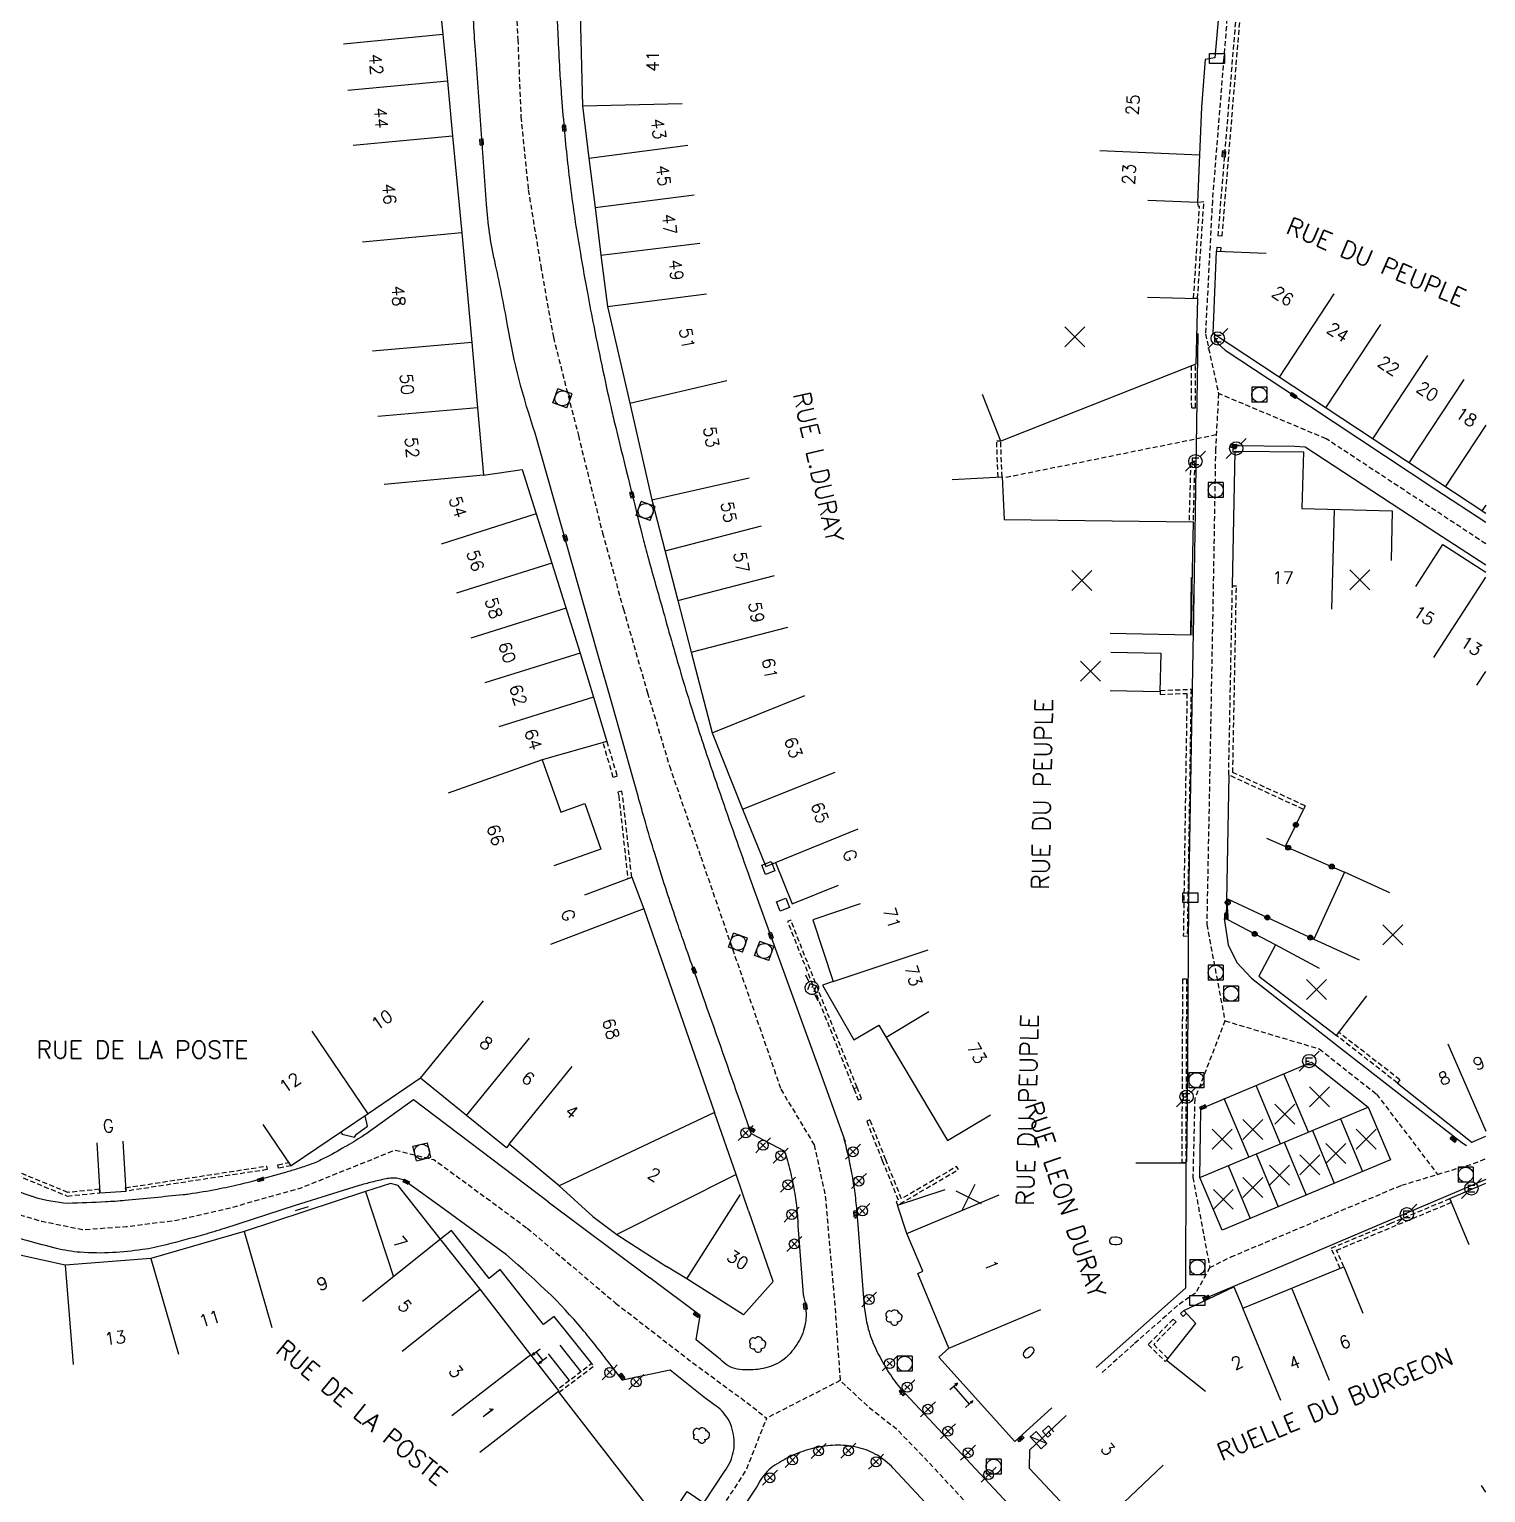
# Model space of a CAD drawing. Header units: millimetres. Extents: x 119599 to 135000, y 124063 to 131000.
# Drawn here: x 134854.1 to 135000, y 130449.5 to 130596 of the extents above; entities that cross this region are included whole.
import ezdxf
from ezdxf.enums import TextEntityAlignment as Align

# ---------------------------------------------------------------- set-up
doc = ezdxf.new("R2010")
doc.units = ezdxf.units.MM
doc.linetypes.add('DASHED', pattern=[0.75, 0.5, -0.25])
doc.layers.get('0').update_dxf_attribs({"linetype": 'CONTINUOUS'})
for name, color, linetype in [('W0001', 6, 'DASHED'), ('W0008', 7, 'CONTINUOUS'), ('W0017', 7, 'CONTINUOUS'), ('W0100', 7, 'CONTINUOUS'), ('W0105', 7, 'CONTINUOUS'), ('W0112', 1, 'DASHED'), ('W0300', 7, 'CONTINUOUS'), ('W0322', 7, 'CONTINUOUS'), ('W0400', 7, 'CONTINUOUS'), ('W0420', 7, 'CONTINUOUS'), ('W0432', 7, 'CONTINUOUS'), ('W0454', 7, 'CONTINUOUS'), ('W0471', 7, 'CONTINUOUS'), ('W0989', 7, 'CONTINUOUS'), ('W0991', 7, 'CONTINUOUS'), ('W1102', 7, 'CONTINUOUS'), ('W1471', 7, 'CONTINUOUS')]:
    doc.layers.add(name, color=color, linetype=linetype)
doc.styles.get("Standard").update_dxf_attribs({"font": 'romans.shx', "width": 0.85})

# ---------------------------------------------------------------- blocks, each defined once
blk = doc.blocks.new('t322o')
at = {"color": 0, "linetype": 'Continuous'}
for radius in [0.25, 0.15]:
    blk.add_circle((0, 0), radius, dxfattribs=at)
blk = doc.blocks.new('t991o')
at = {"color": 0, "linetype": 'Continuous'}
for p, q in [((-1, 1), (1, -1)), ((-1, -1), (1, 1))]:
    blk.add_line(p, q, dxfattribs=at)
blk = doc.blocks.new('T420')
for p, q in [((0.75, 0.75), (-0.75, 0.75)), ((-0.75, 0.75), (-0.75, -0.75)), ((0.75, 0.75), (0.75, -0.75)), ((0.75, -0.75), (-0.75, -0.75))]:
    blk.add_line(p, q)
blk.add_ellipse((0, 0), major_axis=(-0.53, 0.53), ratio=1, start_param=3.926991, end_param=10.210176)
blk = doc.blocks.new('T400')
for p, q in [((-0.15, 0.3), (0.15, 0.3)), ((-0.15, -0.25), (-0.15, 0.3)), ((-0.15, 0.15), (0.15, 0.15)), ((-0.15, 0), (0.15, 0)), ((0.15, 0.3), (0.15, -0.25)), ((-0.15, -0.15), (0.15, -0.15)), ((-0.15, -0.25), (-0.15, -0.3)), ((-0.15, -0.3), (0.15, -0.3)), ((0.15, -0.3), (0.15, -0.25))]:
    blk.add_line(p, q)
blk = doc.blocks.new('T471')
for p, q in [((-0.333334, 0.333334), (-0.333334, -0.333334)), ((-0.333334, 0.333334), (0.333334, 0.333334)), ((-0.333334, 0), (0, 0)), ((0.500001, 0.500001), (1.000002, 1.000002)), ((-0.500001, -0.500001), (-1.000002, -1.000002)), ((-0.333334, -0.333334), (0.333334, -0.333334))]:
    blk.add_line(p, q)
blk.add_ellipse((0, 0), major_axis=(0.471405, 0.471405), ratio=1, start_param=5.4977871438, end_param=11.780972451)
blk = doc.blocks.new('t112o')
at = {"color": 0, "linetype": 'Continuous'}
for p, q in [((-0.5, 0.5), (0.5, 0.5)), ((-0.5, -0.5), (-0.5, 0.5)), ((0.5, 0.5), (0.5, -0.5)), ((0.5, -0.5), (-0.5, -0.5))]:
    blk.add_line(p, q, dxfattribs=at)
blk = doc.blocks.new('T432')
at = {"flags": 128}
for points in [[(-0.4, 2.1), (-0.4, 1.3)], [(-0.39, 2.1), (0.41, 2.1)], [(0, 1.7), (0.4, 1.7)], [(0.4, 1.3), (0.4, 1.7)], [(0.8, 0.8), (-0.8, 0.8)], [(-0.8, 0.8), (-0.8, 0)], [(0.8, 0.8), (-0.8, 0)], [(-0.8, 0), (0.8, 0)], [(-0.4, 1.3), (0.4, 1.3)], [(0.8, 0), (0.8, 0.8)]]:
    blk.add_lwpolyline(points, dxfattribs=at)
blk = doc.blocks.new('T454')
for p, q in [((-0.25, 0.25), (0.25, -0.25)), ((-0.25, -0.25), (0.25, 0.25)), ((0.75, 0.75), (0.375, 0.375)), ((-0.375, -0.375), (-0.75, -0.75))]:
    blk.add_line(p, q)
blk.add_ellipse((0, 0), major_axis=(0.354, 0.354), ratio=1, start_param=5.497787143782138, end_param=11.78097245096172)
blk = doc.blocks.new('T300')
for p, q in [((-0.8, 0.51), (-0.86, 0.34)), ((-0.86, 0.34), (-0.86, 0.17)), ((-0.86, 0.17), (-0.74, 0.06)), ((-0.69, 0.63), (-0.8, 0.51)), ((-0.8, -0.06), (-0.74, 0.06)), ((-0.74, 0.06), (-0.69, 0.11)), ((-0.57, 0.69), (-0.69, 0.63)), ((-0.46, 0.69), (-0.57, 0.69)), ((-0.29, 0.63), (-0.46, 0.69)), ((-0.29, 0.63), (-0.17, 0.74)), ((-0.23, 0.57), (-0.29, 0.63)), ((-0.17, 0.74), (-0.06, 0.8)), ((-0.06, 0.8), (0.06, 0.8)), ((0.06, 0.8), (0.23, 0.74)), ((0.23, 0.74), (0.34, 0.63)), ((0.34, 0.63), (0.4, 0.51)), ((0.46, 0.46), (0.34, 0.46)), ((0.4, 0.51), (0.4, 0.46)), ((0.57, 0.4), (0.46, 0.46)), ((0.57, 0.4), (0.69, 0.29)), ((0.69, 0.29), (0.74, 0.17)), ((0.74, 0.06), (0.69, -0.17)), ((0.74, 0.17), (0.74, 0.06)), ((-0.8, -0.17), (-0.8, -0.06)), ((-0.8, -0.23), (-0.8, -0.17)), ((-0.74, -0.34), (-0.8, -0.23)), ((-0.69, -0.4), (-0.74, -0.34)), ((-0.51, -0.46), (-0.69, -0.4)), ((-0.4, -0.46), (-0.51, -0.46)), ((-0.4, -0.46), (-0.34, -0.46)), ((-0.34, -0.46), (-0.34, -0.4)), ((-0.34, -0.51), (-0.34, -0.46)), ((-0.29, -0.63), (-0.34, -0.51)), ((-0.17, -0.74), (-0.29, -0.63)), ((-0.06, -0.8), (-0.17, -0.74)), ((0.06, -0.8), (-0.06, -0.8)), ((0.17, -0.74), (0.06, -0.8)), ((0.23, -0.69), (0.17, -0.74)), ((0.29, -0.46), (0.23, -0.46)), ((0.29, -0.63), (0.23, -0.69)), ((0.46, -0.4), (0.29, -0.46)), ((0.34, -0.51), (0.29, -0.63)), ((0.34, -0.51), (0.34, -0.46)), ((0.57, -0.34), (0.46, -0.4)), ((0.63, -0.29), (0.57, -0.34)), ((0.69, -0.17), (0.63, -0.29))]:
    blk.add_line(p, q)
blk = doc.blocks.new('t105o')
for p, q in [((-0.5, 0), (0.5, 0)), ((0.5, 0), (0.2, 0.1)), ((0.5, 0), (0.2, -0.1))]:
    blk.add_line(p, q)
blk = doc.blocks.new('T1471')
at = {"color": 0, "linetype": 'Continuous', "flags": 128}
blk.add_lwpolyline([(-0.75, -0.5), (-0.75, 0.5), (0.75, 0.5), (0.75, -0.5), (-0.75, -0.5)], dxfattribs=at)

msp = doc.modelspace()

# ---------------------------------------------------------------- linework, layer by layer
at = {"layer": 'W0001'}
msp.add_line((134973.01, 130555.4), (134951.83, 130551.11), dxfattribs=at)
for points in [[(134985.29, 130644.48), (134978.58, 130629.18), (134976.55, 130624.71), (134975.6, 130615.76), (134974.64, 130603.82), (134973.75, 130593.15), (134972.61, 130578.86), (134971.92, 130565.53), (134973.23, 130559.55), (134972.93, 130554.01), (134972.7, 130540.46), (134972.35, 130521.7), (134972.05, 130506.38), (134973.87, 130496.73), (134970.85, 130488.9), (134970.66, 130481.05), (134971.76, 130475.18), (134972.36, 130472.01), (134970.93, 130469.47), (134969.13, 130468.22), (134964.74, 130464.34), (134961.38, 130461.35)], [(134902.61, 130603.6), (134903.03, 130595.01), (134903.34, 130587.27), (134904.08, 130579.94), (134905.33, 130572.29), (134906.59, 130565.18), (134909.1, 130555.33), (134911.51, 130545.6), (134913.61, 130537.96), (134916.02, 130529.58), (134918.22, 130522.25), (134921.36, 130513.14), (134929.39, 130489.87)], [(135000, 130544.5), (134984.01, 130555.01), (134973.23, 130559.55)], [(134973.87, 130496.73), (134983.32, 130493.92), (134989.07, 130489.38), (134995.18, 130481.35)], [(134929.39, 130489.87), (134932.72, 130484.3)], [(134972.36, 130472.01), (134974.46, 130473.08), (134991.58, 130480.27), (134998.78, 130482.43), (135000, 130482.93)], [(134903.98, 130475.95), (134912.83, 130468.46), (134912.83, 130468.46)]]:
    msp.add_lwpolyline(points, dxfattribs=at)
at = {"layer": 'W0001', "flags": 128}
for points in [[(134827.56, 130485.99), (134849.88, 130478.23), (134855.33, 130476.66), (134859.41, 130475.82), (134863.81, 130476.13), (134868.84, 130476.76), (134874.29, 130478.02), (134881.31, 130480.01), (134886.54, 130482.1), (134890.73, 130483.78), (134894.61, 130482.83), (134898.07, 130480.32), (134903.98, 130475.95)], [(134932.72, 130484.3), (134933.83, 130479.23), (134934.22, 130474.76), (134934.83, 130467.95), (134934.99, 130465.26), (134935.33, 130460.7), (134938.09, 130458.13), (134940.92, 130455.9), (134943.71, 130453.03), (134950.59, 130445.65), (134957.66, 130438.01), (134960.01, 130434.96), (134961.64, 130431.22), (134962.64, 130428.15), (134963.35, 130424.99), (134961.52, 130421.55), (134959.51, 130418.35), (134956.77, 130414.17), (134947.69, 130400.76), (134945.4, 130396.15), (134944.32, 130392.31), (134943.93, 130388.44), (134943.79, 130385.36), (134944.11, 130374.32), (134945, 130361.59), (134945.42, 130353.61), (134946.07, 130340.93), (134946.4, 130332.96), (134946.5, 130327.78), (134946.4, 130322.38)], [(134912.83, 130468.46), (134920.16, 130462.79), (134924.03, 130459.91), (134925.55, 130458.84), (134927.95, 130456.94), (134925.92, 130451.78), (134923.53, 130448.1), (134921.11, 130446.27), (134909.73, 130429.25), (134900.8, 130415.88), (134899.97, 130412.8), (134898.48, 130410.5), (134897.41, 130409.6), (134895.53, 130408.65), (134893.68, 130408.37), (134890.49, 130409.27), (134881.44, 130408.97), (134876.38, 130408.81), (134873.7, 130407.74), (134867.57, 130407.56)], [(134935.33, 130460.7), (134927.95, 130456.94)]]:
    msp.add_lwpolyline(points, dxfattribs=at)
at = {"layer": 'W0008'}
for points in [[(134925.36, 130488.44, 0.001387), (134921.79, 130498.61, -0.001022), (134919.47, 130505.18, -0.002789), (134918.76, 130507.25, -0.002092), (134917.85, 130510, -0.004893), (134916.75, 130513.47, -0.005405), (134915.81, 130516.63, -0.000683), (134915.08, 130519.23, 0.000949), (134914.55, 130521.1), (134912.47, 130528.44), (134911.05, 130533.45), (134904.77, 130555.58, -0.04012), (134902, 130566.37, 0.011944), (134900.72, 130572.82, -0.036919), (134899.89, 130578.52), (134898.78, 130593.95, -0.003468), (134898.42, 130599.98, -0.008216)], [(134906.95, 130598.08, 0.004547), (134907.04, 130595.42, 0.003509), (134907.22, 130591.97, 0.004067), (134907.38, 130589.61, 0.002744), (134907.67, 130586.12, 0.01049), (134908.35, 130579.87, 0.010362), (134909.3, 130573.57, 0.003054), (134910.03, 130569.46, 0.003978), (134910.63, 130566.32, 0.002723), (134911.56, 130561.83, 0.002992), (134912.45, 130557.75, 0.004732), (134912.66, 130556.86, 0.000365), (134915.49, 130545.35, 0.006902), (134916.02, 130543.33, 0.002679), (134917.48, 130538.15, 0.003866), (134919.37, 130531.52, 0.002787), (134919.51, 130531.04, 0.002934), (134920.49, 130527.87, 0.003468), (134921.35, 130525.2, 0.003969), (134923.29, 130519.48, 0.002665), (134926.29, 130511), (134928.98, 130503.54), (134933.42, 130491.32)], [(134906.08, 130478.6), (134892.58, 130488.81), (134887.8, 130485.39, -0.018069), (134887.26, 130485.03, -0.005632), (134885.48, 130483.96, -0.016865), (134883.3, 130482.79, -0.031505), (134882.07, 130482.28, -0.007396), (134880.81, 130481.86, -0.007805), (134879.61, 130481.51), (134877.68, 130480.96, -0.006668), (134877.13, 130480.82, -0.00191), (134875.21, 130480.34, -0.012806), (134872.9, 130479.84, -0.010661), (134870.09, 130479.37, -0.01118), (134869.51, 130479.3, -0.001117), (134863.67, 130478.73, -0.011326), (134861.73, 130478.59, -0.00584), (134857.96, 130478.44, -0.055387), (134854.58, 130479.07, -0.014366), (134854.27, 130479.17, -0.000836), (134851.93, 130480.01, -0.006748), (134851.64, 130480.12), (134841.36, 130484.13), (134828.66, 130489.18)], [(134901.89, 130473.29), (134895.54, 130477.92), (134891.86, 130480.6, 0.068444), (134891.41, 130480.84, 0.063108), (134890.88, 130480.96, 0.04171), (134890.41, 130480.97, 0.033697), (134889.83, 130480.9, 0.011906), (134888.39, 130480.57, 0.013606), (134887.15, 130480.23), (134880.73, 130478.24), (134873.64, 130475.94, -0.009386), (134871.53, 130475.3, -0.005335), (134867.8, 130474.29, -0.027757), (134865.42, 130473.81, -0.022263), (134862.42, 130473.51, -0.032719), (134859.2, 130473.55, -0.043498), (134856.8, 130473.94, -0.00337), (134853.94, 130474.69, -0.004732), (134851.91, 130475.26), (134847.91, 130476.42), (134826.47, 130482.8)]]:
    msp.add_lwpolyline(points, format="xyb", dxfattribs=at)
for points in [[(134971.15, 130565.57), (134971.08, 130560.99), (134970.88, 130547.72), (134970.69, 130535.3), (134970.74, 130539.39), (134970.6, 130530.12), (134970.22, 130508.83), (134970.08, 130488.04), (134970.02, 130482.61)], [(134972.77, 130565.25), (134973.21, 130564.53), (134973.88, 130563.9), (134979.76, 130560.01), (134994.91, 130550), (135000, 130546.65)], [(135000, 130542.35), (134994.41, 130546.01), (134981.92, 130554.19), (134980.86, 130554.23), (134974.77, 130554.3)], [(134974.25, 130521.35), (134974.01, 130506.98), (134973.79, 130506.96), (134974.21, 130504.35), (134975.08, 130502.56), (134976.54, 130500.99), (134985.26, 130494.15), (134997.61, 130484.55), (134998.08, 130484.24)], [(134933.42, 130491.32), (134935.81, 130484.63)], [(134926.41, 130485.44), (134925.36, 130488.44)], [(135000, 130480.83), (134979.51, 130472.14), (134971.78, 130468.89)], [(134906.08, 130478.6), (134916.26, 130470.98)], [(134908.3, 130465.09), (134906.68, 130467.12), (134905.62, 130466.3), (134901.26, 130471.81), (134900.17, 130470.92), (134896.4, 130475.72), (134895.29, 130474.85)], [(134909.4, 130465.94), (134909.03, 130466.37), (134908.63, 130466.84), (134908.22, 130467.3), (134907.8, 130467.76), (134907.38, 130468.21), (134906.86, 130468.75), (134906.33, 130469.27), (134905.78, 130469.8), (134905.25, 130470.3), (134904.69, 130470.81), (134904.14, 130471.31), (134903.58, 130471.81), (134903.02, 130472.3), (134902.45, 130472.8), (134901.89, 130473.29)]]:
    msp.add_lwpolyline(points, dxfattribs=at)
at = {"layer": 'W0008', "flags": 128}
for points in [[(134885.3, 130485.57), (134885.44, 130485.38), (134886.66, 130485.06), (134886.88, 130485.39), (134887.97, 130486.18), (134887.73, 130487.21)], [(134926.41, 130485.44), (134929.73, 130483.71), (134929.91, 130483.19), (134929.98, 130482.94), (134930.05, 130482.7), (134930.12, 130482.45), (134930.19, 130482.2), (134930.25, 130481.95), (134930.31, 130481.7), (134930.37, 130481.45), (134930.43, 130481.2), (134930.49, 130480.95), (134930.54, 130480.7), (134930.59, 130480.45), (134930.64, 130480.2), (134930.68, 130479.94), (134930.73, 130479.69), (134930.77, 130479.44), (134930.81, 130479.2), (134930.84, 130478.95), (134930.88, 130478.71), (134930.91, 130478.46), (134930.94, 130478.21), (134930.97, 130477.96), (134930.99, 130477.72), (134931.02, 130477.47), (134931.04, 130477.22), (134931.06, 130476.97), (134931.07, 130476.72), (134931.09, 130476.47), (134931.1, 130476.23), (134931.33, 130473.2), (134931.61, 130469.31), (134931.69, 130469.03), (134931.75, 130468.76), (134931.81, 130468.49), (134931.85, 130468.23), (134931.88, 130467.96), (134931.9, 130467.7), (134931.91, 130467.44), (134931.91, 130467.18), (134931.89, 130466.93), (134931.87, 130466.68), (134931.83, 130466.43), (134931.78, 130466.18), (134931.72, 130465.94), (134931.65, 130465.7), (134931.57, 130465.46), (134931.47, 130465.22), (134931.37, 130464.99), (134931.25, 130464.76), (134931.12, 130464.53), (134930.98, 130464.3), (134930.83, 130464.08), (134930.67, 130463.86), (134930.49, 130463.64), (134930.3, 130463.42), (134930.11, 130463.22), (134929.91, 130463.02), (134929.7, 130462.85), (134929.49, 130462.69), (134929.27, 130462.55), (134929.05, 130462.42), (134928.82, 130462.3), (134928.59, 130462.2), (134928.35, 130462.11), (134928.11, 130462.03), (134927.87, 130461.96), (134927.62, 130461.91), (134927.37, 130461.86), (134927.11, 130461.82), (134926.86, 130461.8), (134926.6, 130461.78), (134926.33, 130461.77), (134926.07, 130461.77), (134925.8, 130461.78), (134925.53, 130461.79), (134925.27, 130461.81), (134925.02, 130461.85), (134924.78, 130461.91), (134924.55, 130461.99), (134924.32, 130462.08), (134924.11, 130462.19), (134923.9, 130462.32), (134923.7, 130462.47), (134923.51, 130462.64), (134923.33, 130462.82), (134920.9, 130464.77), (134921.29, 130467.21), (134916.26, 130470.98)], [(134953.57, 130446.86), (134941.45, 130459.84), (134941.29, 130460.03), (134941.13, 130460.23), (134940.98, 130460.44), (134940.83, 130460.64), (134940.68, 130460.85), (134940.53, 130461.05), (134940.39, 130461.26), (134940.25, 130461.48), (134940.11, 130461.69), (134939.98, 130461.9), (134939.85, 130462.12), (134939.72, 130462.34), (134939.59, 130462.56), (134939.47, 130462.78), (134939.35, 130463), (134939.23, 130463.23), (134939.11, 130463.45), (134939, 130463.68), (134938.89, 130463.91), (134938.79, 130464.15), (134938.68, 130464.38), (134938.59, 130464.62), (134938.49, 130464.85), (134938.41, 130465.09), (134938.33, 130465.33), (134938.25, 130465.58), (134938.18, 130465.82), (134938.12, 130466.07), (134938.06, 130466.31), (134938, 130466.56), (134937.95, 130466.81), (134937.76, 130468.08), (134937.08, 130476.73), (134937.06, 130476.98), (134937.04, 130477.23), (134937.03, 130477.48), (134937, 130477.73), (134936.98, 130477.98), (134936.96, 130478.23), (134936.93, 130478.48), (134936.91, 130478.73), (134936.88, 130478.98), (134936.85, 130479.23), (134936.82, 130479.48), (134936.78, 130479.73), (134936.75, 130479.98), (134936.71, 130480.22), (134936.67, 130480.47), (134936.63, 130480.72), (134936.59, 130480.97), (134936.55, 130481.21), (134936.5, 130481.46), (134936.46, 130481.71), (134936.41, 130481.95), (134936.36, 130482.2), (134936.31, 130482.45), (134936.26, 130482.69), (134936.21, 130482.94), (134936.15, 130483.18), (134936.09, 130483.43), (134936.03, 130483.67), (134935.97, 130483.92), (134935.91, 130484.16), (134935.85, 130484.4), (134935.79, 130484.65), (134935.72, 130484.89), (134935.72, 130484.9)], [(134882.03, 130478.11), (134880.74, 130477.7)], [(134913.41, 130439.72), (134920, 130449.58), (134921.65, 130448.47), (134923.74, 130451.6), (134923.9, 130451.83), (134924.04, 130452.06), (134924.17, 130452.29), (134924.29, 130452.53), (134924.39, 130452.76), (134924.48, 130453.01), (134924.55, 130453.25), (134924.61, 130453.5), (134924.66, 130453.75), (134924.69, 130454), (134924.7, 130454.26), (134924.71, 130454.52), (134924.69, 130454.78), (134924.67, 130455.04), (134924.63, 130455.31), (134924.58, 130455.58), (134924.51, 130455.85), (134924.43, 130456.11), (134924.33, 130456.36), (134924.23, 130456.6), (134924.11, 130456.83), (134923.97, 130457.05), (134923.82, 130457.25), (134923.66, 130457.45), (134923.49, 130457.64), (134923.3, 130457.82), (134923.1, 130457.99), (134922.89, 130458.15), (134922.67, 130458.3), (134921.64, 130459.06), (134918.29, 130461.73), (134913.53, 130460.73), (134912, 130462.69), (134911.85, 130462.89), (134911.7, 130463.09), (134911.55, 130463.29), (134911.4, 130463.49), (134911.24, 130463.69), (134911.09, 130463.88), (134910.93, 130464.08), (134910.78, 130464.28), (134910.62, 130464.47), (134910.46, 130464.67), (134910.3, 130464.86), (134910.15, 130465.06), (134909.99, 130465.25), (134909.83, 130465.44), (134909.66, 130465.64), (134909.5, 130465.83), (134909.4, 130465.94)], [(134954.41, 130437.15), (134940.65, 130451.92), (134940.46, 130452.12), (134940.27, 130452.3), (134940.08, 130452.47), (134939.88, 130452.64), (134939.68, 130452.8), (134939.47, 130452.94), (134939.26, 130453.09), (134939.05, 130453.22), (134938.83, 130453.34), (134938.61, 130453.46), (134938.38, 130453.57), (134938.15, 130453.67), (134937.92, 130453.76), (134937.68, 130453.84), (134937.43, 130453.91), (134937.19, 130453.98), (134936.94, 130454.04), (134936.68, 130454.09), (134936.42, 130454.13), (134936.16, 130454.16), (134935.89, 130454.19), (134935.62, 130454.21), (134935.36, 130454.22), (134935.09, 130454.22), (134934.83, 130454.22), (134934.57, 130454.21), (134934.31, 130454.19), (134934.06, 130454.17), (134933.8, 130454.14), (134933.55, 130454.1), (134933.3, 130454.06), (134933.05, 130454.01), (134932.8, 130453.96), (134932.55, 130453.9), (134932.31, 130453.83), (134932.06, 130453.76), (134931.82, 130453.69), (134931.58, 130453.6), (134931.34, 130453.52), (134931.1, 130453.42), (134930.86, 130453.32), (134930.63, 130453.22), (134930.39, 130453.11), (134930.16, 130453), (134929.93, 130452.88), (134929.7, 130452.76), (134929.46, 130452.63), (134929.24, 130452.5), (134929.01, 130452.37), (134928.79, 130452.23), (134928.58, 130452.08), (134928.38, 130451.92), (134928.19, 130451.76), (134928.01, 130451.58), (134927.84, 130451.4), (134927.68, 130451.21), (134927.52, 130451.01), (134927.38, 130450.8), (134927.25, 130450.59), (134927.13, 130450.36), (134927.01, 130450.13), (134915.54, 130432.98)]]:
    msp.add_lwpolyline(points, dxfattribs=at)
at = {"layer": 'W0017', "flags": 128}
for points in [[(134910.43, 130462.4), (134908.3, 130465.09)], [(134908.22, 130460.72), (134906.12, 130463.39)], [(134907.23, 130464.26), (134909.34, 130461.58)]]:
    msp.add_lwpolyline(points, dxfattribs=at)
at = {"layer": 'W0100'}
for p, q in [((135000, 130547.53), (134972.71, 130565.53)), ((134993, 130540.23), (134995.71, 130544.43)), ((134995.71, 130544.43), (135000, 130541.66)), ((134991.16, 130490.5), (134998.63, 130484.55)), ((134998.61, 130484.57), (135000, 130485.17)), ((134996.4, 130478.92), (135000, 130480.47)), ((134998.33, 130474.31), (134996.4, 130478.92))]:
    msp.add_line(p, q, dxfattribs=at)
for points in [[(134890.19, 130609.42), (134895.19, 130609.35), (134895.13, 130605.15), (134895.04, 130600.23), (134895.51, 130595.5), (134895.97, 130590.83), (134896.49, 130585.33), (134897.43, 130575.64), (134898.43, 130564.67), (134898.98, 130558.12), (134899.6, 130551.36), (134903.47, 130551.93), (134904.87, 130547.5), (134906.44, 130542.56), (134909.27, 130533.56), (134910.6, 130529.14), (134911.95, 130524.7), (134905.46, 130522.87), (134907.33, 130517.62), (134909.74, 130518.48), (134911.36, 130513.93), (134906.65, 130512.25)], [(134968.9, 130605.37), (134973.88, 130604.94), (134972.87, 130593.15), (134971.89, 130593.01), (134971.54, 130588.22), (134971.13, 130578.67), (134966.14, 130578.88)], [(134972.68, 130565.55), (134973.02, 130573.81), (134978.01, 130573.6)], [(134966.13, 130569.21), (134971.13, 130569.06), (134970.94, 130562.49), (134951.41, 130554.79), (134949.58, 130559.44)], [(134974.62, 130540.28), (134974.89, 130553.79), (134981.73, 130553.7), (134981.57, 130548.04), (134990.64, 130547.8), (134990.51, 130542.81)], [(134946.54, 130550.93), (134951.54, 130551.19), (134951.76, 130546.94), (134970.68, 130546.71), (134970.47, 130535.36), (134970.53, 130541.11), (134970.45, 130535.36), (134962.39, 130535.5)], [(134962.44, 130533.63), (134967.44, 130533.54), (134967.36, 130529.68), (134962.37, 130529.77)], [(134909.76, 130509.35), (134914.44, 130511.13), (134915.65, 130507.93), (134922.75, 130487.53)], [(134990.4, 130509.53), (134985.85, 130511.61), (134982.78, 130504.9), (134987.32, 130502.82)], [(134983.35, 130501.96), (134978.95, 130504.33), (134977.26, 130501.19), (134985.05, 130495.25), (134988.08, 130499.22)], [(134944.22, 130497.63), (134939.92, 130495.07), (134946.09, 130484.73), (134950.38, 130487.3)], [(134990.46, 130482.81), (134973.58, 130475.76), (134971.37, 130481.05), (134971.45, 130487.81), (134971.43, 130487.9), (134982.55, 130492.58), (134988.21, 130488.07), (134990.46, 130482.81)], [(134907.16, 130480.2), (134902.17, 130484.37), (134901.9, 130484), (134897.9, 130487.23), (134893.29, 130490.98), (134888.04, 130487.42), (134880.33, 130482.22), (134877.53, 130486.36)], [(134926.14, 130477.7), (134924.91, 130481.34), (134922.75, 130487.53)], [(134964.95, 130482.52), (134969.95, 130482.52), (134969.93, 130469.96), (134960.98, 130462.01)], [(134907.16, 130480.2), (134910.55, 130477.13), (134912.94, 130475.33), (134917.94, 130472.13)], [(134971.93, 130459.59), (134968.01, 130462.7), (134970.97, 130466.42), (134969.74, 130467.73), (134974.77, 130470.09), (134975.67, 130467.96), (134985.79, 130472.09), (134987.68, 130467.46)], [(134905.07, 130462.34), (134904.34, 130463.28), (134899.27, 130469.86)], [(135000, 130449.51), (134999.59, 130450.18)]]:
    msp.add_lwpolyline(points, dxfattribs=at)
at = {"layer": 'W0100', "flags": 128}
for points in [[(134909.27, 130597.59), (134909.5, 130588.35), (134910.13, 130583.13), (134910.77, 130578.17), (134911.34, 130573.4), (134912.01, 130568.25), (134914.24, 130558.59), (134916.45, 130548.9), (134919.06, 130538.81), (134920.4, 130533.63), (134922.49, 130525.57), (134925.55, 130517.91), (134927.88, 130512.19), (134927.88, 130512.19), (134928.85, 130512.59), (134930.53, 130508.43), (134935.17, 130510.31)], [(134937.32, 130508.44), (134932.57, 130506.85), (134934.64, 130500.65), (134933.57, 130500.3), (134936.7, 130494.81), (134939.19, 130496.3), (134939.92, 130495.07)], [(134860.86, 130484.5), (134861.16, 130479.51), (134863.78, 130479.67), (134863.48, 130484.66)], [(134899.27, 130469.86), (134895.38, 130474.74), (134891.03, 130480.25), (134890.29, 130480.45), (134887.78, 130479.62), (134875.63, 130475.64), (134866.28, 130472.94), (134857.69, 130472.27), (134846.6, 130474.7), (134840.85, 130476.47), (134839.37, 130471.7)], [(134945.21, 130463.05), (134946.22, 130463.95), (134943.09, 130471.43), (134943.6, 130471.65), (134942.02, 130475.44), (134941.08, 130478.26), (134945.83, 130479.84)], [(134926.14, 130477.7), (134928.57, 130470.66)], [(134928.6, 130470.62), (134925.65, 130467.27), (134919.96, 130470.9), (134917.94, 130472.13)], [(134904.87, 130463.55), (134905.54, 130462.7)], [(134916.34, 130447.72), (134907.12, 130459.62), (134907.16, 130459.65), (134904.96, 130462.49)], [(134945.2, 130463.05), (134952.81, 130454.61), (134956.52, 130457.96)], [(134946.69, 130460.13), (134948.26, 130458.33)], [(134976.88, 130429.36), (134972.38, 130435.25), (134969.19, 130439.24), (134968.59, 130439.87), (134967.03, 130438.39), (134960.43, 130445.34), (134954.28, 130451.91), (134954.31, 130453.78), (134957.96, 130457.2)]]:
    msp.add_lwpolyline(points, dxfattribs=at)
at = {"layer": 'W0112'}
for p, q in [((134971.13, 130578.67), (134971.19, 130578.27)), ((134973.56, 130575.3), (134973.16, 130575.34)), ((134973.05, 130574.2), (134973.45, 130574.16)), ((134973.45, 130574.16), (134973.42, 130573.79)), ((134971.13, 130569.06), (134970.73, 130569.09)), ((134970.54, 130558.1), (134970.53, 130562.33)), ((134970.54, 130558.1), (134970.93, 130558.1)), ((134951.41, 130554.79), (134951.01, 130554.77)), ((134970.83, 130552.61), (134970.43, 130552.62)), ((134951.14, 130551.18), (134951.54, 130551.19)), ((134974.62, 130540.29), (134975.02, 130540.28)), ((134967.39, 130529.81), (134970.48, 130529.93)), ((134967.39, 130529.81), (134967.4, 130529.41)), ((134967.4, 130529.41), (134970.07, 130529.52)), ((134970.07, 130529.52), (134969.7, 130505.23)), ((134970.48, 130529.93), (134970.1, 130505.22)), ((134981.91, 130518.26), (134981.74, 130517.9)), ((134969.7, 130505.23), (134970.1, 130505.22)), ((134970.02, 130500.91), (134969.62, 130500.91)), ((134985.05, 130495.25), (134985.29, 130495.56)), ((134991.4, 130490.82), (134991.16, 130490.5)), ((134969.95, 130482.52), (134969.55, 130482.52)), ((134996.56, 130478.55), (134996.4, 130478.92)), ((134969.74, 130467.73), (134969.41, 130467.43)), ((134968.68, 130466.85), (134966.18, 130464.3)), ((134968.97, 130466.57), (134966.74, 130464.31)), ((134968.68, 130466.85), (134968.97, 130466.57)), ((134969.41, 130467.43), (134969.68, 130467.13)), ((134970.01, 130467.44), (134969.68, 130467.13)), ((134966.18, 130464.3), (134967.9, 130462.61)), ((134966.74, 130464.31), (134968.17, 130462.9)), ((134968.17, 130462.9), (134967.9, 130462.61))]:
    msp.add_line(p, q, dxfattribs=at)
for points in [[(134977.07, 130622.9), (134973.16, 130575.34)], [(134977.47, 130622.87), (134973.56, 130575.3)], [(134970.73, 130569.09), (134971.33, 130578.29), (134971.19, 130578.27)], [(134971.13, 130569.06), (134971.76, 130578.76), (134971.13, 130578.67)], [(134973.05, 130574.2), (134973.02, 130573.81)], [(134970.93, 130558.1), (134970.93, 130562.45)], [(134951.14, 130551.18), (134951.01, 130554.77)], [(134951.54, 130551.19), (134951.41, 130554.79)], [(134970.43, 130552.62), (134970.28, 130546.71)], [(134970.83, 130552.61), (134970.68, 130546.71)], [(134981.74, 130517.9), (134974.25, 130521.35), (134974.62, 130540.29)], [(134981.91, 130518.26), (134974.66, 130521.6), (134975.02, 130540.28)], [(134911.95, 130524.7), (134912.98, 130521.23), (134912.59, 130521.11), (134911.57, 130524.59)], [(134914.44, 130511.13), (134913.53, 130519.31), (134913.45, 130519.71), (134913.06, 130519.63), (134913.14, 130519.24), (134914.05, 130510.98)], [(134969.62, 130500.91), (134969.55, 130482.52)], [(134970.02, 130500.91), (134969.95, 130482.52)], [(134991.4, 130490.82), (134985.29, 130495.56)], [(134991.16, 130490.5), (134985.05, 130495.25)], [(134937.02, 130490.05), (134936.69, 130489.91), (134937.14, 130488.8), (134937.47, 130488.93), (134937.02, 130490.05)], [(134939.9, 130482.8), (134938.31, 130486.81), (134937.98, 130486.68), (134939.54, 130482.75)], [(134880.33, 130482.22), (134879.06, 130481.97), (134878.99, 130482.32), (134880.12, 130482.53)], [(134990.42, 130476.43), (134996.4, 130478.92)], [(134990.58, 130476.06), (134996.56, 130478.55)], [(134985.41, 130471.94), (134984.51, 130473.96), (134990.42, 130476.43)], [(134985.78, 130472.1), (134985.04, 130473.75), (134990.58, 130476.06)]]:
    msp.add_lwpolyline(points, dxfattribs=at)
at = {"layer": 'W0112', "flags": 128}
for points in [[(134937.02, 130490.04), (134932.98, 130500.21), (134931.37, 130504.27), (134930.39, 130506.81), (134930.06, 130506.68), (134931.05, 130504.14), (134932.66, 130500.08), (134936.69, 130489.91)], [(134939.54, 130482.75), (134941.17, 130478.71), (134940.93, 130478.58), (134941.11, 130478.28), (134947.17, 130481.83), (134946.99, 130482.13), (134941.47, 130478.9), (134939.9, 130482.8)], [(134907.18, 130459.54), (134910.65, 130462.17), (134910.46, 130462.41), (134907.03, 130459.81)]]:
    msp.add_lwpolyline(points, dxfattribs=at)
at = {"layer": 'W0112'}
for points in [[(134852.78, 130481.28), (134857.9, 130479.18), (134861.16, 130479.51), (134861.12, 130479.86), (134857.96, 130479.54), (134852.91, 130481.6)], [(134863.73, 130480.01), (134877.87, 130482.18), (134877.92, 130481.83), (134863.78, 130479.67)]]:
    msp.add_lwpolyline(points, close=True, dxfattribs=at)
at = {"layer": 'W0322'}
for p, q in [((134979.93, 130514.23), (134981.74, 130517.9)), ((134978.05, 130515.02), (134985.85, 130511.61))]:
    msp.add_line(p, q, dxfattribs=at)
msp.add_lwpolyline([(134978.95, 130504.33), (134974.17, 130506.85), (134974.14, 130508.93), (134982.78, 130504.9)], dxfattribs=at)
at = {"layer": 'W1102'}
for p, q in [((134961.35, 130583.89), (134971.34, 130583.46)), ((134984.79, 130569.54), (134979.29, 130561.19)), ((134989.45, 130566.47), (134983.95, 130558.12)), ((134994.16, 130563.37), (134988.65, 130555.02)), ((134997.82, 130560.95), (134992.31, 130552.6)), ((135000, 130556.37), (134995.94, 130550.21)), ((135000, 130548.38), (134999.61, 130547.79)), ((134984.58, 130537.96), (134984.84, 130547.95)), ((134994.8, 130533.11), (135000, 130541.15)), ((134999.11, 130530.33), (135000, 130531.71)), ((134996.21, 130494.42), (135000, 130485.68)), ((134982.23, 130485.58), (134979.77, 130491.41)), ((134979.44, 130484.42), (134976.99, 130490.24)), ((134976.28, 130483.1), (134973.8, 130488.96)), ((134971.37, 130481.05), (134988.21, 130488.07)), ((134985.44, 130486.92), (134987.65, 130481.63)), ((134982.63, 130485.74), (134984.83, 130480.46)), ((134979.81, 130484.57), (134982.02, 130479.28)), ((134977, 130483.4), (134979.21, 130478.11)), ((134974.18, 130482.23), (134976.39, 130476.93)), ((134984.34, 130460.7), (134980.56, 130469.96)), ((134979.46, 130458.7), (134975.67, 130467.96))]:
    msp.add_line(p, q, dxfattribs=at)
at = {"layer": 'W1102', "flags": 128}
for points in [[(134895.51, 130595.5), (134885.56, 130594.52)], [(134895.97, 130590.83), (134886.01, 130589.88)], [(134909.5, 130588.35), (134919.5, 130588.6)], [(134896.49, 130585.33), (134886.53, 130584.37)], [(134910.13, 130583.13), (134920.05, 130584.42)], [(134910.77, 130578.17), (134920.69, 130579.45)], [(134897.43, 130575.64), (134887.47, 130574.7)], [(134911.34, 130573.4), (134921.27, 130574.59)], [(134912.01, 130568.25), (134921.93, 130569.53)], [(134898.43, 130564.67), (134888.46, 130563.8)], [(134914.24, 130558.59), (134923.98, 130560.84)], [(134898.98, 130558.12), (134889.02, 130557.24)], [(134899.6, 130551.36), (134889.64, 130550.44)], [(134916.45, 130548.9), (134926.2, 130551.12)], [(134904.87, 130547.5), (134895.34, 130544.47)], [(134917.78, 130543.81), (134927.45, 130546.31)], [(134906.44, 130542.56), (134896.9, 130539.56)], [(134919.06, 130538.81), (134928.74, 130541.32)], [(134907.86, 130538.06), (134898.32, 130535.06)], [(134920.4, 130533.63), (134930.08, 130536.14)], [(134909.27, 130533.56), (134899.74, 130530.56)], [(134922.49, 130525.57), (134931.77, 130529.29)], [(134910.6, 130529.14), (134901.12, 130526.16)], [(134905.46, 130522.87), (134896.04, 130519.52)], [(134925.55, 130517.91), (134934.84, 130521.63)], [(134928.85, 130512.59), (134937.14, 130515.95)], [(134915.65, 130507.93), (134906.3, 130504.38)], [(134934.64, 130500.65), (134944.13, 130503.82)], [(134893.29, 130490.98), (134899.6, 130498.74)], [(134888.04, 130487.42), (134882.43, 130495.7)], [(134897.9, 130487.23), (134904.21, 130494.99)], [(134902.17, 130484.37), (134908.47, 130492.14)], [(134887.78, 130479.62), (134890.57, 130471.09)], [(134919.96, 130470.9), (134925.33, 130479.33)], [(134942.02, 130475.44), (134951.25, 130479.29)], [(134875.63, 130475.64), (134878.4, 130466.03)], [(134895.29, 130474.85), (134887.47, 130468.62)], [(134857.69, 130472.27), (134858.47, 130462.3)], [(134866.28, 130472.94), (134869.05, 130463.34)], [(134891.44, 130463.63), (134899.27, 130469.86)], [(134946.22, 130463.95), (134955.44, 130467.81)], [(134907.12, 130459.62), (134899.22, 130453.49)], [(134960.43, 130445.34), (134967.68, 130452.23)]]:
    msp.add_lwpolyline(points, dxfattribs=at)
at = {"layer": 'W1102'}
for points in [[(134922.75, 130487.53), (134907.16, 130480.2)], [(134924.91, 130481.34), (134912.94, 130475.33)], [(134904.34, 130463.28), (134896.42, 130457.17)]]:
    msp.add_lwpolyline(points, dxfattribs=at)

# ---------------------------------------------------------------- block references
at = {"layer": 'W0105'}
for p, rotation in [((134904.87, 130463.55), 217.3208411293282), ((134905.54, 130462.7), 217.7627851625503), ((134946.69, 130460.13), 40.47916729772098), ((134948.26, 130458.33), 42.16238436309632)]:
    msp.add_blockref('t105o', p, dxfattribs=dict(at, rotation=rotation))
at = {"layer": 'W0112'}
for p, rotation in [((134928.14, 130512.04), 291.2714169894733), ((134929.59, 130508.37), 291.1919916538581)]:
    msp.add_blockref('t112o', p, dxfattribs=dict(at, rotation=rotation))
at = {"layer": 'W0300'}
for p in [(134940.76, 130467), (134927.1, 130464.3), (134921.47, 130455.21)]:
    msp.add_blockref('T300', p, dxfattribs=at)
at = {"layer": 'W0322'}
for p, rotation in [((134980.98, 130516.36), 63.74159885859255), ((134980.22, 130514.07), 336.3878396504464), ((134984.58, 130512.17), 336.3878396504464), ((134974.15, 130508.57), 90.71719039903832), ((134978.12, 130507.07), 334.9786417645783), ((134976.85, 130505.43), 152.178780991107), ((134982.43, 130505.06), 334.9786417645783)]:
    msp.add_blockref('t322o', p, dxfattribs=dict(at, rotation=rotation))
at = {"layer": 'W0400'}
for p, rotation in [((134907.67, 130586.12), 184.3477618792002), ((134899.39, 130584.73), 4.626107243254543), ((134973.77, 130583.54), 175.6276305117117), ((134980.75, 130559.35), 236.7681350204183), ((134974.77, 130554.3), 90), ((134914.46, 130549.39), 193.5126980595809), ((134907.78, 130545.09), 15.66644853962168), ((134974.01, 130507.2), 179.5144089504165), ((134928.38, 130505.26), 19.03923978338046), ((134920.69, 130501.76), 199.6536902726661), ((134971.68, 130488.07), 112.1488667718031), ((134926.48, 130485.84), 57.70793103396084), ((134996.75, 130484.84), 52.94040400967465), ((134877.27, 130480.83), 108.5984601152372), ((134891.86, 130480.6), 241.1788260496296), ((134936.87, 130477.38), 184.3743889292589), ((134972, 130468.98), 112.4531319185443), ((134931.82, 130468.13), 186.8249624122346), ((134920.92, 130467.3), 233.1624213637653), ((134913.45, 130461.11), 38.04991505769836), ((134941.55, 130459.5), 223.0416791046489), ((134953.42, 130454.89), 132.3235151858353)]:
    msp.add_blockref('T400', p, dxfattribs=dict(at, rotation=rotation))
at = {"layer": 'W0420'}
for p, rotation in [((134907.5, 130559.07), 250.0372257138646), ((134915.84, 130547.79), 250.0372257138646), ((134925.09, 130504.55), 250.0372257138646), ((134927.72, 130503.72), 250.0372257138646), ((134893.43, 130483.62), 193.3378294489025)]:
    msp.add_blockref('T420', p, dxfattribs=dict(at, rotation=rotation))
for p in [(134977.31, 130559.43), (134972.95, 130549.88), (134972.95, 130501.54), (134974.49, 130499.44), (134971.02, 130490.78), (134998, 130481.31), (134971.1, 130472.03), (134941.79, 130462.38), (134950.7, 130452.08)]:
    msp.add_blockref('T420', p, dxfattribs=at)
at = {"layer": 'W0432', "rotation": 312.412403311322}
msp.add_blockref('T432', (134954.91, 130454.46), dxfattribs=at)
at = {"layer": 'W0454'}
for p in [(134925.87, 130485.5), (134927.61, 130484.27), (134929.37, 130483.22), (134936.62, 130483.62), (134930.09, 130480.31), (134937.2, 130480.68), (134930.47, 130477.33), (134937.56, 130477.69), (134930.73, 130474.38), (134938.23, 130468.82), (134912.24, 130461.51), (134940.28, 130462.41), (134914.9, 130460.57), (134942.05, 130460.04), (134944.11, 130457.82), (134946.12, 130455.62), (134930.55, 130452.75), (134933.17, 130453.65), (134936.15, 130453.67), (134938.93, 130452.57), (134948.14, 130453.48), (134928.29, 130450.97), (134950.2, 130451.28)]:
    msp.add_blockref('T454', p, dxfattribs=at)
at = {"layer": 'W0471'}
for p in [(134973.16, 130565.06), (134975, 130554.05), (134970.91, 130552.77), (134982.32, 130492.7), (134970.03, 130489.12), (134998.57, 130479.94), (134992.1, 130477.36)]:
    msp.add_blockref('T471', p, dxfattribs=at)
at = {"layer": 'W0471', "rotation": 250.0372257138803}
msp.add_blockref('T471', (134932.49, 130500.02), dxfattribs=at)
at = {"layer": 'W0991'}
for p, rotation in [((134958.83, 130565.24), 90), ((134959.54, 130540.82), 90), ((134987.4, 130540.88), 90), ((134960.4, 130531.74), 90), ((134990.68, 130505.34), 90), ((134983.05, 130499.86), 90), ((134983.34, 130489.1), 90), ((134979.86, 130487.39), 90), ((134976.68, 130485.85), 90), ((134973.6, 130484.88), 90), ((134988.01, 130484.88), 90), ((134984.99, 130483.44), 90), ((134982.37, 130482.32), 90), ((134976.68, 130480.03), 90), ((134979.35, 130481.26), 90), ((134948.19, 130479.07), 288.4484691422924), ((134973.71, 130478.85), 90)]:
    msp.add_blockref('t991o', p, dxfattribs=dict(at, rotation=rotation))
at = {"layer": 'W1471'}
for p in [(134973.09, 130593.11), (134970.41, 130509.06), (134971.11, 130468.72)]:
    msp.add_blockref('T1471', p, dxfattribs=at)

# ---------------------------------------------------------------- texts
at = {"layer": 'W0989'}
for s, rotation, p in [('RUE DU PEUPLE', 337.1413, (134989.04, 130572.74)), ('RUE L.DURAY', 282.87, (134933.14, 130552.2)), ('RUE DU PEUPLE', 88.8734, (134955.55, 130519.42)), ('RUE DU PEUPLE', 88.6118, (134954.07, 130487.79)), ('RUE LEON DURAY', 288.5082, (134957.9, 130478.84)), ('RUE DE LA POSTE', 320.3937, (134887.39, 130457.49)), ('RUELLE DU BURGEON', 22.7937, (134984.9, 130458.33))]:
    msp.add_text(s, height=1.75, rotation=rotation, dxfattribs=at).set_placement(p, align=Align.MIDDLE)
msp.add_text('RUE DE LA POSTE', height=1.75, dxfattribs=at).set_placement((134865.42, 130493.84), align=Align.MIDDLE)
at = {"layer": 'W0991'}
for s, rotation, p in [('42', 274.5, (134888.82, 130592.5)), ('41', 90, (134916.54, 130592.83)), ('25', 86.9906, (134964.64, 130588.45)), ('44', 274.5, (134889.33, 130587.15)), ('43', 276.48, (134917.13, 130586.05)), ('45', 276.48, (134917.63, 130581.36)), ('23', 86.988, (134964.27, 130581.5)), ('46', 274.5, (134890.16, 130579.53)), ('47', 276.48, (134918.22, 130576.51)), ('49', 276.48, (134918.89, 130571.91)), ('48', 274.5, (134891.08, 130569.32)), ('26', 326.5926, (134979.69, 130569.31)), ('51', 279.9, (134919.98, 130565.06)), ('24', 326.5934, (134985.2, 130565.68)), ('22', 326.5924, (134990.28, 130562.33)), ('50', 274.5, (134891.93, 130560.48)), ('20', 326.5936, (134994.18, 130559.76)), ('18', 326.5946, (134998.05, 130557.2)), ('53', 279.9, (134922.41, 130555.19)), ('52', 274.5, (134892.43, 130554.12)), ('54', 287.64, (134897.03, 130548.18)), ('55', 279.9, (134924.17, 130547.66)), ('56', 287.64, (134898.79, 130542.82)), ('57', 279.9, (134925.43, 130542.64)), ('17', 358.5165, (134979.67, 130541.09)), ('58', 287.64, (134900.63, 130538.05)), ('59', 279.9, (134926.93, 130537.62)), ('15', 327.1328, (134993.82, 130537.32)), ('60', 287.64, (134901.97, 130533.62)), ('13', 327.1326, (134998.54, 130534.27)), ('61', 279.9, (134928.27, 130532.01)), ('62', 287.64, (134903.06, 130529.35)), ('64', 287.64, (134904.57, 130524.91)), ('63', 290.07, (134930.63, 130524.09)), ('65', 290.07, (134933.3, 130517.57)), ('66', 287.64, (134900.8, 130515.33)), ('G', 290.07, (134936.32, 130513.3)), ('G', 287.64, (134908.09, 130507.3)), ('71', 287.1, (134940.51, 130507.02)), ('73', 287.1, (134942.68, 130501.25)), ('10', 34.56, (134889.42, 130496.82)), ('68', 287.64, (134912.36, 130495.92)), ('8', 321.48, (134899.88, 130494.48)), ('73', 299.16, (134949.02, 130493.49)), ('9', 23.4221, (134999.3, 130492.49)), ('12', 34.56, (134880.21, 130490.55)), ('6', 321.48, (134904.07, 130490.97)), ('8', 23.4276, (134995.83, 130490.99)), ('G', 4.95, (134862, 130486.19)), ('4', 321.48, (134908.42, 130487.62)), ('2', 328.05, (134916.69, 130481.33)), ('7', 308.43, (134891.23, 130474.52)), ('0', 89.9149, (134962.93, 130474.69)), ('30', 327.5011, (134925.07, 130472.79)), ('1', 291.4276, (134950.49, 130472.23)), ('9', 17.28, (134883.45, 130470.42)), ('11', 17.28, (134872.15, 130466.91)), ('5', 308.43, (134891.74, 130468.16)), ('13', 7.2, (134862.69, 130464.98)), ('6', 22.2406, (134985.87, 130464.56)), ('0', 312.0063, (134954.21, 130463.52)), ('3', 307.8, (134896.84, 130461.6)), ('2', 25.1046, (134975.09, 130462.51)), ('4', 22.2419, (134980.84, 130462.5)), ('1', 305.9633, (134900.02, 130457.49)), ('1', 307.8, (134900.03, 130457.48)), ('3', 312.4714, (134962.15, 130453.84))]:
    msp.add_text(s, height=1.25, rotation=rotation, dxfattribs=at).set_placement(p, align=Align.MIDDLE)

doc.saveas('drawing.dxf')
